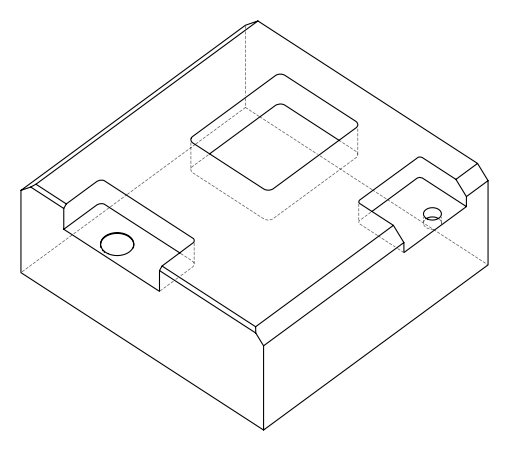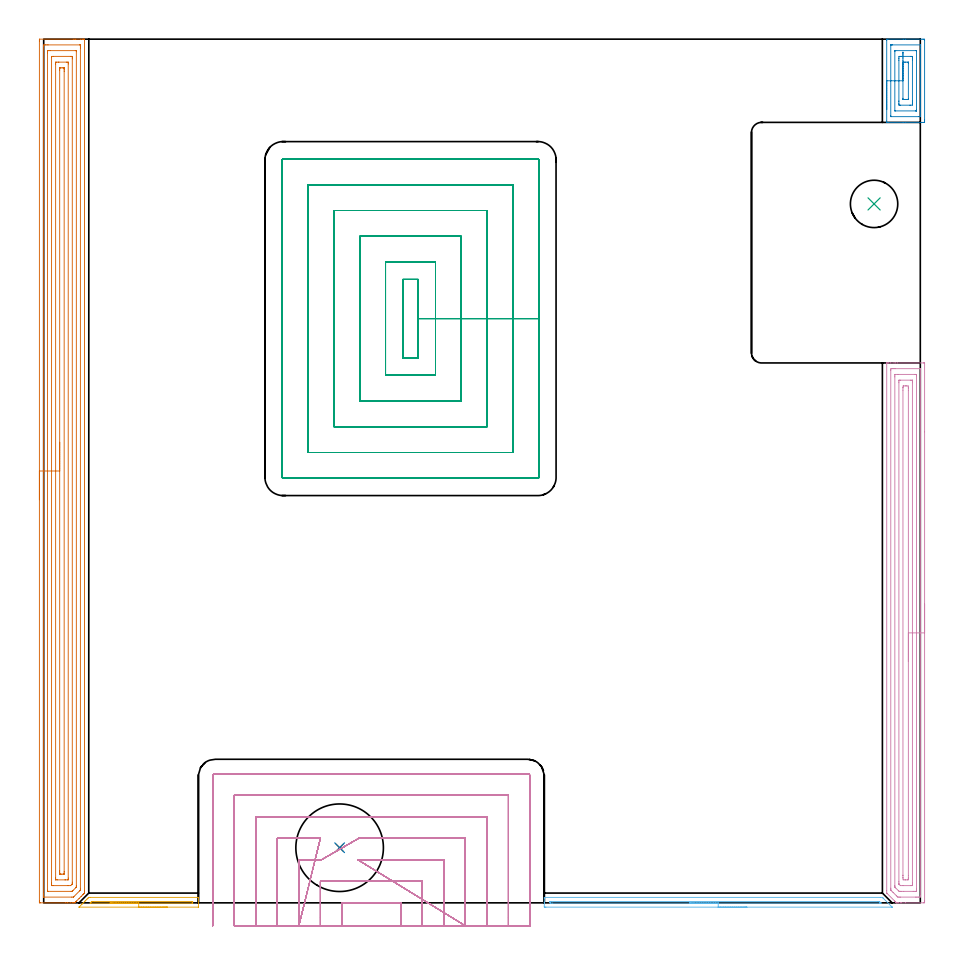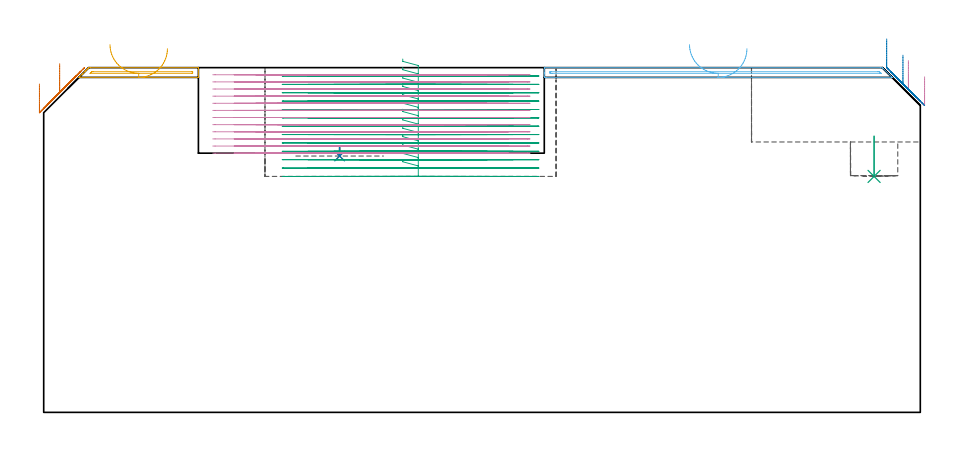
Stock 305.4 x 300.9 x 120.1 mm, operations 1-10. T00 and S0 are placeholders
(PLAN: 11 operations, 6 tool changes, 172.4 min)
(1 INDEXABLE_INSERT_DRILL_BLIND_HOLE_FROM_SOLID | STEP1POCKET | NXT0302_004 | 0.02 min | 6538 mm3)
(2 DRILL_TO_ENLARGE_BLIND_HOLE | STEP1POCKET | UGT0301_381 | 0.02 min | 15955 mm3)
(3 INDEXABLE_INSERT_DRILL_BLIND_HOLE_FROM_SOLID_1 | STEP1POCKET_1 | NXT0302_004 | 0.06 min | 8052 mm3)
(4 AREA_MILL | FG_CHAMFER_SURFACE | UGT0205_001 | 7.77 min | 16988 mm3)
(5 AREA_MILL_1 | FG_CHAMFER_SURFACE_1 | UGT0205_001 | 0.79 min | 266 mm3)
(6 AREA_MILL_2 | FG_CHAMFER_SURFACE_2 | UGT0205_001 | 2.06 min | 702 mm3)
(7 AREA_MILL_3 | FG_CHAMFER_SURFACE_3 | UGT0205_001 | 14.69 min | 37054 mm3)
(8 AREA_MILL_4 | FG_CHAMFER_SURFACE_4 | UGT0205_001 | 1.42 min | 3122 mm3)
(9 MILL_RECTANGULAR_POCKET | POCKET_RECTANGULAR_STRAIGHT | NXT0201_011 | Follow Part, ap 3, ae 75% | 37.52 min | 472612 mm3)
(10 MILL_SLOT | SLOT_PARTIAL_RECTANGULAR | NXT0201_013 | Follow Part, ap 2.5, ae 75% | 40.23 min | 157379 mm3)
(11 MILL_SLOT_1 | SLOT_PARTIAL_RECTANGULAR_1 | NXT0201_008 | Follow Part, ap 1.5, ae 75% | 67.81 min | 120742 mm3)
(TOOL NXT0302_004 | Index. Insert Drill 16.5mm [880-D1650L20-05] | D16.5 PA176 FL83 Z2)
(TOOL UGT0301_381 | Twist Drill Flat Bottom 30.5 mm | D30.5 PA180 FL175 Z2)
(TOOL UGT0205_001 | Chamfer Mill 20 x 3 x 45 deg. | D20 FL50 Z2)
(TOOL NXT0201_011 | ENDMILL 12mm [2P460-1200-NA 1630] | D12 FL38 Z6)
(TOOL NXT0201_013 | ENDMILL 10mm | D10 FL30 Z4)
(TOOL NXT0201_008 | ENDMILL 6mm [2P460-0600-NA 1630] | D6 FL26 Z6)
(OP 1 INDEXABLE_INSERT_DRILL_BLIND_HOLE_FROM_SOLID)
G17 G21 G94 G90
T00 M6
G54
G17 G0 G90 X103.1 Y19.2 S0 M3
G43 Z130.1 H1
G94 G81 G98 Z89.3 F250. R92.3
G80
M5
M2
(OP 2 DRILL_TO_ENLARGE_BLIND_HOLE)
G17 G21 G94 G90
T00 M6
G54
G17 G0 G90 X103.1 Y19.2 S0 M3
G43 Z130.1 H0
G94 G81 G98 Z89.3 F250. R92.3
G80
M5
M2
(OP 3 INDEXABLE_INSERT_DRILL_BLIND_HOLE_FROM_SOLID_1)
G17 G21 G94 G90
T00 M6
G54
G17 G0 G90 X289.3 Y243.5 S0 M3
G43 Z130.1 H1
G94 G81 G98 Z82.2 F250. R96.2
G80
M5
M2
(OP 4 AREA_MILL)
G17 G21 G94 G90
T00 M6
G54
G17 G0 G90 X306.9 Y104.05 S1061 M3
G43 Z130.1 H0
Z116.9
G94 G1 Y104.012 Z116.028 F250.
Y103.898 Z115.164
Y103.709 Z114.312
Y103.447 Z113.48
Y103.113 Z112.674
Y102.71 Z111.9
Y102.242 Z111.164
Y101.71 Z110.472
Y101.121 Z109.829
Y100.478 Z109.24
Y99.786 Z108.709
Y99.05 Z108.24
Y98.276 Z107.837
Y97.47 Z107.503
Y96.638 Z107.241
Y95.786 Z107.052
Y94.922 Z106.938
Y94.05 Z106.9
X306.899 Y0.627 Z106.901
X306.896 Y0.187 Z106.902
X306.892 Y0.01 Z106.906
X306.463 Y0. Z107.335
X300.3 Z113.495
X298.894 Z114.902
X298.539 Z115.256
X297.83 Z115.97
X297.531 Z116.269
X297.264 Z116.529
X297.132 Z116.657
X297.097 Y0.01 Z116.692
X297.057 Y0.038 Z116.733
X296.919 Y0.18 Z116.879
X296.778 Y0.32 Z117.017
X296.642 Y0.457 Z117.156
X296.472 Y0.627 Z117.326
X293.791 Y3.309 Z120.006
X293.706 Y3.398 Z120.092
X293.7 Y4.203 Z120.1
Y187.924
X293.698 Y188.097 Z120.092
X293.699 Y188.098
X294.05 Y188.1 Z119.749
X294.308 Z119.492
X295.017 Z118.777
X296.253 Z117.544
X296.778 Z117.016
X297.396 Z116.4
X306.463 Z107.335
X306.728 Y188.098 Z107.07
X306.892 Y188.09 Z106.906
X306.899 Y187.924 Z106.899
X306.9 Y164.117 Z106.9
Y94.05
X305.486 Z108.314
X305.485 Y2.514 Z108.315
X305.484 Y2.415 Z108.316
X305.479 Y2.027 Z108.321
X305.103 Y2.008 Z108.697
X304.702 Y2.003 Z109.098
X304.23 Y2. Z109.57
X303.822 Z109.978
X298.539 Y2.001 Z115.261
X298.065 Y2.003 Z115.735
X297.659 Y2.01 Z116.141
X297.532 Y2.03 Z116.268
X297.401 Y2.156 Z116.399
X297.136 Y2.415 Z116.664
X295.898 Y3.652 Z117.902
X295.351 Y4.203 Z118.449
X295.163 Y4.398 Z118.637
X295.121 Y4.456 Z118.679
X295.119 Y4.502 Z118.681
X295.117 Y4.601 Z118.683
X295.114 Y4.999 Z118.686
Y5.097
X295.115 Y185.586 Z118.685
X295.116 Y185.685 Z118.684
X295.121 Y186.073 Z118.679
X295.497 Y186.092 Z118.303
X295.898 Y186.097 Z117.902
X296.37 Y186.1 Z117.43
X296.778 Z117.022
X305.174 Z108.626
X305.393 Y186.099 Z108.407
X305.426 Y186.096 Z108.374
X305.461 Y186.09 Z108.339
X305.479 Y186.085 Z108.321
X305.48 Y186.058 Z108.32
X305.485 Y185.784 Z108.315
X305.486 Y94.05 Z108.314
X304.072 Z109.728
X304.071 Y4.844 Z109.729
X304.069 Y4.203 Z109.731
X304.067 Y4.077 Z109.733
X304.065 Y4.021 Z109.735
X304.014 Y4.008 Z109.786
X303.822 Y4.004 Z109.978
X303.141 Y4. Z110.659
X302.941 Z110.859
X299.62 Z114.18
X298.739 Z115.061
X298.539 Y4.003 Z115.261
X298.339 Y4.009 Z115.461
X297.986 Y4.025 Z115.814
X297.798 Y4.203 Z116.002
X296.778 Y5.222 Z117.022
X296.591 Y5.417 Z117.209
X296.547 Y5.464 Z117.253
X296.536 Y5.569 Z117.264
X296.532 Y5.738 Z117.268
X296.529 Y5.991 Z117.271
Y183.256
X296.531 Y183.897 Z117.269
X296.533 Y184.023 Z117.267
X296.535 Y184.079 Z117.265
X296.586 Y184.092 Z117.214
X296.778 Y184.096 Z117.022
X297.459 Y184.1 Z116.341
X297.659 Z116.141
X303.622 Z110.178
X303.822 Y184.096 Z109.978
X304.021 Y184.09 Z109.779
X304.065 Y184.085 Z109.735
X304.068 Y184.048 Z109.732
X304.07 Y183.981 Z109.73
X304.071 Y183.897 Z109.729
Y183.643
X304.072 Y94.05 Z109.728
X302.657 Z111.143
Y6.885
X302.655 Y6.282 Z111.145
X302.652 Y6.078 Z111.148
X302.65 Y6.014 Z111.15
X302.605 Y6.01 Z111.195
X302.497 Y6.005 Z111.303
X302.061 Y6. Z111.739
X299.42 Z114.38
X298.539 Y6.002 Z115.261
X298.528 Y6.003 Z115.272
X298.184 Y6.277 Z115.616
X298.126 Y6.332 Z115.674
X298.008 Y6.453 Z115.792
X297.949 Y6.517 Z115.851
X297.947 Y6.541 Z115.853
X297.945 Y6.595 Z115.855
X297.943 Y6.885 Z115.857
Y7.491
Y181.215
X297.945 Y181.818 Z115.855
X297.948 Y182.022 Z115.852
X297.95 Y182.086 Z115.85
X297.995 Y182.09 Z115.805
X298.103 Y182.094 Z115.697
X298.539 Y182.1 Z115.261
X302.061 Z111.739
X302.497 Y182.096 Z111.303
X302.604 Y182.093 Z111.196
X302.651 Y182.09 Z111.149
X302.652 Y182.053 Z111.148
X302.655 Y181.958 Z111.145
X302.657 Y181.504 Z111.143
Y181.215
Y94.05
X301.243 Z112.557
Y9.504
X301.239 Y8.673 Z112.561
X301.237 Y8.616 Z112.563
X301.18 Y8.01 Z112.62
X300.959 Y8.004 Z112.841
X300.3 Y8.001 Z113.5
X300.081 Z113.719
X299.42 Y8.01 Z114.38
X299.364 Y8.673 Z114.436
X299.36 Y8.733 Z114.44
X299.357 Y9.567 Z114.443
Y9.631
Y178.596
X299.361 Y179.427 Z114.439
X299.363 Y179.484 Z114.437
X299.42 Y180.09 Z114.38
X299.641 Y180.096 Z114.159
X300.3 Y180.099 Z113.5
X300.519 Y180.098 Z113.281
X301.18 Y180.09 Z112.62
X301.236 Y179.427 Z112.564
X301.24 Y179.367 Z112.56
X301.243 Y178.533 Z112.557
Y178.469
Y94.05
Y93.178 Z112.595
Y92.314 Z112.709
Y91.462 Z112.898
Y90.63 Z113.16
Y89.824 Z113.494
Y89.05 Z113.897
Y88.314 Z114.365
Y87.622 Z114.896
Y86.979 Z115.486
Y86.39 Z116.129
Y85.858 Z116.821
Y85.39 Z117.557
Y84.987 Z118.331
Y84.653 Z119.137
Y84.391 Z119.969
Y84.202 Z120.82
Y84.088 Z121.685
Y84.05 Z122.557
G0 Z130.1
M5
M2
(OP 5 AREA_MILL_1)
G17 G21 G94 G90
T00 M6
G54
G17 G0 G90 X43.1 Y-1.5 S1061 M3
G43 Z130.1 H0
Z126.7
G94 G1 X43.062 Z125.828 F250.
X42.948 Z124.963
X42.759 Z124.112
X42.497 Z123.28
X42.163 Z122.474
X41.76 Z121.7
X41.291 Z120.964
X40.76 Z120.272
X40.171 Z119.629
X39.528 Z119.04
X38.836 Z118.508
X38.1 Z118.04
X37.326 Z117.637
X36.52 Z117.303
X35.688 Z117.041
X34.836 Z116.852
X33.972 Z116.738
X33.1 Z116.7
X12.338 Y-1.499 Z116.699
X12.318 Y-1.493 Z116.704
X12.338 Y-1.463 Z116.735
X12.39 Y-1.409 Z116.789
X12.463 Y-1.336 Z116.862
X13.362 Y-0.438 Z117.762
X13.561 Y-0.238 Z117.96
X13.663 Y-0.135 Z118.061
X14.226 Y0.426 Z118.626
X14.437 Y0.638 Z118.836
X14.547 Y0.749 Z118.945
X14.883 Y1.083 Z119.283
X15.089 Y1.29 Z119.489
X15.314 Y1.515 Z119.713
X15.43 Y1.631 Z119.829
X15.544 Y1.743 Z119.941
X15.705 Y1.9 Z120.085
X16.314 Z120.1
X53.862
X53.89 Y1.895 Z120.093
X53.9 Y1.834 Z120.032
X53.899 Y-1.492 Z116.706
X53.862 Y-1.5 Z116.7
X33.1
Y-0.086 Z118.114
X16.314 Z118.115
X16.244 Y-0.084 Z118.116
X16.2 Y-0.082 Z118.118
X16.183 Y-0.08 Z118.12
X16.198 Y-0.059 Z118.141
X16.237 Y-0.014 Z118.186
X16.263 Y0.013 Z118.213
X16.314 Y0.064 Z118.264
X16.602 Y0.352 Z118.552
X16.665 Y0.412 Z118.612
X16.713 Y0.456 Z118.656
X16.742 Y0.479 Z118.679
X16.776 Y0.48 Z118.68
X17.084 Y0.485 Z118.685
X17.197 Y0.486 Z118.686
X51.499 Y0.485 Z118.685
X51.653 Y0.484 Z118.684
X51.814 Y0.479 Z118.679
X51.891 Y0.472 Z118.672
X51.894 Y0.452 Z118.652
X51.899 Y0.395 Z118.595
X51.897 Y0.078 Z118.278
X51.893 Y-0.045 Z118.155
X51.89 Y-0.075 Z118.126
X51.867 Y-0.079 Z118.121
X51.797 Y-0.083 Z118.117
X51.653 Y-0.085 Z118.115
X33.1 Y-0.086 Z118.114
X32.228 Z118.152
X31.363 Z118.266
X30.512 Z118.455
X29.68 Z118.717
X28.874 Z119.051
X28.1 Z119.454
X27.364 Z119.923
X26.672 Z120.454
X26.029 Z121.043
X25.44 Z121.686
X24.908 Z122.378
X24.44 Z123.114
X24.037 Z123.888
X23.703 Z124.694
X23.441 Z125.526
X23.252 Z126.378
X23.138 Z127.243
X23.1 Z128.114
G0 Z130.1
M5
M2
(OP 6 AREA_MILL_2)
G17 G21 G94 G90
T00 M6
G54
G17 G0 G90 X245. Y-1.5 S1061 M3
G43 Z130.1 H0
Z126.7
G94 G1 X244.962 Z125.828 F250.
X244.848 Z124.963
X244.659 Z124.112
X244.397 Z123.28
X244.063 Z122.474
X243.66 Z121.7
X243.192 Z120.964
X242.66 Z120.272
X242.071 Z119.629
X241.428 Z119.04
X240.736 Z118.508
X240. Z118.04
X239.226 Z117.637
X238.42 Z117.303
X237.588 Z117.041
X236.737 Z116.852
X235.872 Z116.738
X235. Z116.7
X174.963
X174.713 Y-1.498 Z116.702
X174.402 Y-1.491 Z116.705
X174.4 Y-1.348 Z116.849
Y-0.238 Z117.958
Y0.229 Z118.428
Y1.695 Z119.893
X174.402 Y1.799 Z119.991
X174.41 Y1.897 Z120.089
X174.519 Y1.9 Z120.1
X291.479
X292.206 Y1.896 Z120.089
X292.369 Y1.732 Z119.931
X292.426 Y1.674 Z119.874
X295.333 Y-1.232 Z116.965
X295.579 Y-1.479 Z116.72
X295.594 Y-1.498 Z116.701
X295.593 Y-1.499 Z116.7
X295.511 Y-1.5
X235.
Y-0.086 Z118.114
X177.322
X176.742 Y-0.084 Z118.116
X176.584 Y-0.083 Z118.117
X176.428 Y-0.079 Z118.121
X176.41 Y-0.028 Z118.172
X176.403 Y0.095 Z118.295
X176.406 Y0.308 Z118.508
X176.41 Y0.427 Z118.627
X176.417 Y0.48 Z118.68
X176.431 Y0.481 Z118.681
X176.514 Y0.484 Z118.684
X176.682 Y0.485 Z118.685
X176.742 Y0.486 Z118.686
X290.59 Y0.485 Z118.685
X290.746 Y0.484 Z118.684
X291.034 Y0.479 Z118.679
X291.169 Y0.469 Z118.669
X291.238 Y0.403 Z118.603
X291.479 Y0.169 Z118.369
X291.664 Y-0.018 Z118.182
X291.695 Y-0.053 Z118.147
X291.715 Y-0.079 Z118.121
X291.682 Y-0.08 Z118.12
X291.479 Y-0.084 Z118.116
X291.324 Y-0.086 Z118.114
X291.17
X235.
X234.128 Z118.152
X233.264 Z118.266
X232.412 Z118.455
X231.58 Z118.717
X230.774 Z119.051
X230. Z119.454
X229.264 Z119.923
X228.572 Z120.454
X227.929 Z121.043
X227.34 Z121.686
X226.809 Z122.378
X226.34 Z123.114
X225.937 Z123.888
X225.603 Z124.694
X225.341 Z125.526
X225.152 Z126.378
X225.038 Z127.243
X225. Z128.114
G0 Z130.1
M5
M2
(OP 7 AREA_MILL_3)
G17 G21 G94 G90
T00 M6
G54
G17 G0 G90 X-1.5 Y140.45 S1061 M3
G43 Z130.1 H0
Z114.4
G94 G1 Y140.488 Z113.528 F250.
Y140.602 Z112.663
Y140.791 Z111.812
Y141.053 Z110.98
Y141.387 Z110.174
Y141.79 Z109.4
Y142.258 Z108.664
Y142.79 Z107.972
Y143.379 Z107.329
Y144.022 Z106.74
Y144.714 Z106.208
Y145.45 Z105.74
Y146.224 Z105.337
Y147.03 Z105.003
Y147.862 Z104.741
Y148.714 Z104.552
Y149.578 Z104.438
Y150.45 Z104.4
Y300.301
X-1.494 Y300.799 Z104.403
X-1.492 Y300.89 Z104.406
X-1.395 Y300.9 Z104.502
X10.298 Z116.192
X10.875 Z116.772
X11.175 Z117.072
X12.93 Z118.824
X13.531 Z119.43
X13.807 Z119.706
X13.931 Z119.83
X14.068 Y300.897 Z119.96
X14.198 Y300.89 Z120.088
X14.2 Y300.747 Z120.1
Y4.167
X14.199 Y3.406 Z120.094
X14.197 Y3.398 Z120.092
X14.076 Y3.275 Z119.973
X13.91 Y3.109 Z119.809
X13.807 Y3.006 Z119.705
X13.63 Y2.829 Z119.527
X13.057 Y2.257 Z118.956
X12.345 Y1.544 Z118.244
X11.399 Y0.599 Z117.298
X11.178 Y0.378 Z117.078
X11.13 Y0.329 Z117.03
X10.949 Y0.153 Z116.849
X10.797 Y0.009 Z116.696
X10.736 Y0.007 Z116.635
X10.436 Y0. Z116.335
X10.021 Z115.921
X9.42 Z115.315
X8.243 Z114.14
X7.666 Z113.56
X-1.107 Z104.79
X-1.399 Y0.004 Z104.498
X-1.492 Y0.01 Z104.405
X-1.499 Y0.105 Z104.399
X-1.5 Y0.599 Z104.4
Y150.45
X-0.086 Z105.814
X-0.085 Y298.37 Z105.815
X-0.084 Y298.517 Z105.816
X-0.079 Y298.88 Z105.821
X0.277 Y298.894 Z106.177
X0.648 Y298.898 Z106.548
X1.149 Y298.9 Z107.049
X1.525 Z107.425
X12.554 Z118.454
X12.718 Y298.897 Z118.618
X12.745 Y298.895 Z118.645
X12.769 Y298.891 Z118.669
X12.779 Y298.861 Z118.679
X12.783 Y298.666 Z118.683
X12.785 Y298.517 Z118.685
X12.786 Y297.772 Z118.686
X12.785 Y5.059 Z118.685
X12.784 Y4.686 Z118.684
X12.781 Y4.5 Z118.681
X12.779 Y4.456 Z118.679
X12.765 Y4.427 Z118.665
X12.721 Y4.379 Z118.621
X12.516 Y4.167 Z118.416
X10.513 Y2.164 Z116.413
X10.44 Y2.094 Z116.34
X10.38 Y2.041 Z116.28
X10.343 Y2.01 Z116.243
X10.298 Y2.008 Z116.198
X9.796 Y2.001 Z115.696
X0.146 Y2. Z106.046
X-0.019 Y2.003 Z105.881
X-0.045 Y2.005 Z105.855
X-0.07 Y2.009 Z105.83
X-0.079 Y2.039 Z105.821
X-0.083 Y2.234 Z105.817
X-0.085 Y2.383 Z105.815
X-0.086 Y3.128 Z105.814
Y150.45
X1.328 Z107.228
Y296.041
X1.33 Y296.733 Z107.23
X1.333 Y296.833 Z107.233
X1.335 Y296.879 Z107.235
X1.341 Y296.891 Z107.241
X1.365 Y296.896 Z107.265
X1.525 Y296.898 Z107.425
X2.238 Y296.9 Z108.138
X11.012 Y296.899 Z116.912
X11.175 Y296.895 Z117.075
X11.338 Y296.89 Z117.238
X11.365 Y296.881 Z117.265
X11.367 Y296.852 Z117.267
X11.37 Y296.8 Z117.27
X11.371 Y296.733 Z117.271
Y296.534
Y5.951
X11.37 Y5.752 Z117.27
X11.367 Y5.551 Z117.267
X11.365 Y5.497 Z117.265
X11.352 Y5.463 Z117.252
X11.306 Y5.413 Z117.206
X11.175 Y5.276 Z117.075
X10.184 Y4.283 Z116.084
X10.066 Y4.167 Z115.966
X9.934 Y4.042 Z115.834
X9.909 Y4.02 Z115.809
X9.857 Y4.01 Z115.757
X9.748 Y4.005 Z115.648
X9.584 Y4.001 Z115.484
X1.688 Z107.588
X1.525 Y4.005 Z107.425
X1.362 Y4.01 Z107.262
X1.335 Y4.019 Z107.235
X1.332 Y4.047 Z107.232
X1.33 Y4.1 Z107.23
X1.329 Y4.167 Z107.229
X1.328 Y4.366 Z107.228
Y150.45
X2.743 Z108.643
Y294.603
X2.745 Y294.785 Z108.645
X2.747 Y294.851 Z108.647
X2.749 Y294.882 Z108.649
X2.763 Y294.89 Z108.663
X3.328 Y294.9 Z109.228
X9.469 Z115.369
X9.835 Y294.893 Z115.735
X9.925 Y294.89 Z115.825
X9.951 Y294.878 Z115.851
X9.953 Y294.85 Z115.853
X9.955 Y294.776 Z115.855
X9.957 Y294.404 Z115.857
Y294.057
Y7.189
X9.954 Y6.842 Z115.854
X9.95 Y6.57 Z115.85
X9.948 Y6.508 Z115.848
X9.913 Y6.47 Z115.813
X9.849 Y6.407 Z115.749
X9.42 Y6.01 Z115.32
X9.367 Y6.005 Z115.267
X8.543 Y6. Z114.443
X8.494 Z114.394
X3.231 Z109.131
X2.865 Y6.007 Z108.765
X2.775 Y6.01 Z108.675
X2.749 Y6.022 Z108.649
X2.747 Y6.05 Z108.647
X2.745 Y6.124 Z108.645
X2.743 Y6.496 Z108.643
Y6.842
Y150.45
X4.157 Z110.057
Y292.273
X4.159 Y292.719 Z110.059
X4.161 Y292.83 Z110.061
X4.163 Y292.878 Z110.063
X4.213 Y292.89 Z110.113
X4.421 Y292.896 Z110.321
X5.034 Y292.899 Z110.934
X5.295 Y292.9 Z111.195
X7.928 Y292.899 Z113.828
X8.402 Y292.893 Z114.302
X8.505 Y292.89 Z114.405
X8.536 Y292.879 Z114.436
X8.538 Y292.83 Z114.438
X8.54 Y292.719 Z114.44
X8.543 Y292.274 Z114.443
Y8.627
X8.54 Y8.181 Z114.44
X8.538 Y8.07 Z114.438
X8.536 Y8.022 Z114.436
X8.487 Y8.01 Z114.387
X8.278 Y8.004 Z114.178
X7.666 Y8.001 Z113.566
X7.405 Y8. Z113.305
X4.772 Y8.001 Z110.672
X4.298 Y8.007 Z110.198
X4.195 Y8.01 Z110.095
X4.163 Y8.021 Z110.063
X4.162 Y8.07 Z110.062
X4.159 Y8.181 Z110.059
X4.157 Y8.626 Z110.057
Y150.45
X5.571 Z111.471
Y289.943
X5.573 Y290.49 Z111.473
X5.576 Y290.831 Z111.476
X5.578 Y290.877 Z111.478
X5.61 Y290.89 Z111.51
X5.71 Y290.894 Z111.61
X5.911 Y290.897 Z111.811
X6.385 Y290.9 Z112.285
X6.789 Z112.689
X6.923 Y290.899 Z112.823
X7.031 Y290.897 Z112.931
X7.102 Y290.893 Z113.002
X7.118 Y290.89 Z113.018
X7.122 Y290.879 Z113.022
X7.124 Y290.835 Z113.024
X7.128 Y290.49 Z113.028
X7.129 Y290.144 Z113.029
Y289.598
Y10.957
X7.127 Y10.41 Z113.027
X7.124 Y10.069 Z113.024
X7.122 Y10.023 Z113.022
X7.09 Y10.01 Z112.99
X6.99 Y10.006 Z112.89
X6.789 Y10.003 Z112.689
X6.315 Y10. Z112.215
X5.911 Z111.811
X5.777 Y10.001 Z111.677
X5.669 Y10.003 Z111.569
X5.598 Y10.007 Z111.498
X5.582 Y10.01 Z111.482
X5.578 Y10.021 Z111.478
X5.576 Y10.065 Z111.476
X5.572 Y10.41 Z111.472
X5.571 Y10.756 Z111.471
Y11.302
Y150.45
Y151.322 Z111.509
Y152.186 Z111.623
Y153.038 Z111.812
Y153.87 Z112.074
Y154.676 Z112.408
Y155.45 Z112.811
Y156.186 Z113.28
Y156.878 Z113.811
Y157.521 Z114.4
Y158.11 Z115.043
Y158.642 Z115.735
Y159.11 Z116.471
Y159.513 Z117.245
Y159.847 Z118.051
Y160.109 Z118.883
Y160.298 Z119.735
Y160.412 Z120.599
Y160.45 Z121.471
G0 Z130.1
M5
M2
(OP 8 AREA_MILL_4)
G17 G21 G94 G90
T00 M6
G54
G17 G0 G90 X293.7 Y276.4 S1061 M3
G43 Z130.1 H0
G94 G1 Y276.438 Z129.228 F250.
Y276.552 Z128.363
Y276.741 Z127.512
Y277.003 Z126.68
Y277.337 Z125.874
Y277.74 Z125.1
Y278.208 Z124.364
Y278.74 Z123.672
Y279.329 Z123.029
Y279.972 Z122.439
Y280.664 Z121.908
Y281.4 Z121.44
Y282.174 Z121.037
Y282.98 Z120.703
Y283.812 Z120.441
Y284.663 Z120.252
Y285.528 Z120.138
Y286.4 Z120.1
Y300.474
X293.707 Y300.89 Z120.093
X294.123 Y300.9 Z119.677
X299.447 Z114.353
X300.3 Z113.494
X306.009 Z107.786
X306.463 Y300.897 Z107.332
X306.89 Y300.893 Z106.905
X306.9 Y300.474 Z106.9
Y272.769
X306.897 Y272.326 Z106.903
X306.89 Y271.907 Z106.905
X306.885 Y271.904 Z106.91
X306.463 Y271.901 Z107.332
X306.037 Y271.9 Z107.758
X300.3 Z113.494
X299.447 Z114.353
X294.123 Z119.677
X293.707 Y271.91 Z120.093
X293.7 Y272.326 Z120.1
Y286.4
X295.114 Z118.686
X295.115 Y298.813 Z118.685
X295.116 Y298.861 Z118.684
X295.118 Y298.884 Z118.682
X295.119 Y298.889 Z118.681
X295.157 Y298.891 Z118.643
X295.527 Y298.898 Z118.273
X295.713 Y298.9 Z118.087
X305.398 Y298.899 Z108.402
X305.449 Y298.894 Z108.351
X305.46 Y298.891 Z108.34
X305.479 Y298.875 Z108.321
X305.482 Y298.815 Z108.318
X305.484 Y298.715 Z108.316
X305.486 Y297.932 Z108.314
X305.485 Y273.987 Z108.315
X305.484 Y273.938 Z108.316
X305.482 Y273.916 Z108.318
X305.481 Y273.911 Z108.319
X305.443 Y273.909 Z108.357
X305.073 Y273.902 Z108.727
X304.887 Y273.9 Z108.913
X295.202 Y273.901 Z118.598
X295.151 Y273.906 Z118.649
X295.14 Y273.909 Z118.66
X295.121 Y273.925 Z118.679
X295.118 Y273.985 Z118.682
X295.115 Y274.085 Z118.685
Y274.182
X295.114 Y286.4 Z118.686
X296.528 Z117.272
X296.529 Y296.575 Z117.271
X296.531 Y296.742 Z117.269
X296.535 Y296.873 Z117.265
X296.539 Y296.891 Z117.261
X296.547 Y296.895 Z117.253
X296.572 Y296.898 Z117.228
X296.778 Y296.9 Z117.022
X296.834 Z116.966
X303.878 Y296.899 Z109.922
X304.016 Y296.89 Z109.784
X304.065 Y296.878 Z109.735
X304.068 Y296.854 Z109.732
X304.07 Y296.823 Z109.73
X304.071 Y296.706 Z109.729
Y276.225
X304.069 Y276.058 Z109.731
X304.065 Y275.927 Z109.735
X304.061 Y275.909 Z109.739
X304.053 Y275.905 Z109.747
X304.028 Y275.902 Z109.772
X303.822 Y275.9 Z109.978
X303.766 Z110.034
X296.722 Y275.901 Z117.078
X296.584 Y275.91 Z117.216
X296.534 Y275.922 Z117.266
X296.532 Y275.946 Z117.268
X296.53 Y275.977 Z117.27
X296.529 Y276.094 Z117.271
X296.528 Y286.4 Z117.272
X297.943 Z115.857
Y293.437
X297.945 Y294.03 Z115.855
X297.95 Y294.317 Z115.85
X297.962 Y294.893 Z115.838
X298.539 Y294.898 Z115.261
X298.836 Y294.9 Z114.964
X302.061 Y294.899 Z111.739
X302.36 Y294.897 Z111.44
X302.646 Y294.89 Z111.154
X302.652 Y294.605 Z111.148
X302.655 Y294.317 Z111.145
X302.657 Y293.721 Z111.143
Y293.437
Y279.363
X302.655 Y278.77 Z111.145
X302.65 Y278.483 Z111.15
X302.638 Y277.907 Z111.162
X302.061 Y277.902 Z111.739
X301.764 Y277.901 Z112.036
X298.539 Z115.261
X298.24 Y277.903 Z115.56
X297.954 Y277.91 Z115.846
X297.948 Y278.195 Z115.852
X297.945 Y278.483 Z115.855
X297.943 Y279.079 Z115.857
Y279.363
Y286.4
X299.357 Z114.443
Y292.62
X299.364 Y292.884 Z114.436
X299.378 Y292.89 Z114.422
X299.42 Y292.893 Z114.38
X299.958 Y292.899 Z113.842
X300.3 Y292.9 Z113.5
X300.838 Y292.899 Z112.962
X301.18 Y292.894 Z112.62
X301.228 Y292.89 Z112.572
X301.236 Y292.888 Z112.564
X301.239 Y292.828 Z112.561
X301.242 Y292.745 Z112.558
X301.243 Y292.62 Z112.557
Y292.557
Y280.18
X301.236 Y279.916 Z112.564
X301.222 Y279.91 Z112.578
X301.18 Y279.907 Z112.62
X300.642 Y279.901 Z113.158
X300.3 Y279.9 Z113.5
X299.762 Y279.901 Z114.038
X299.42 Y279.906 Z114.38
X299.372 Y279.909 Z114.428
X299.364 Y279.912 Z114.436
X299.361 Y279.972 Z114.439
X299.358 Y280.055 Z114.442
X299.357 Y280.305 Z114.443
Y286.4
Y287.272 Z114.481
Y288.136 Z114.595
Y288.988 Z114.784
Y289.82 Z115.046
Y290.626 Z115.38
Y291.4 Z115.783
Y292.136 Z116.252
Y292.828 Z116.783
Y293.471 Z117.372
Y294.06 Z118.015
Y294.592 Z118.707
Y295.06 Z119.443
Y295.463 Z120.217
Y295.797 Z121.023
Y296.059 Z121.855
Y296.248 Z122.707
Y296.362 Z123.572
Y296.4 Z124.443
G0 Z130.1
M5
M2
(OP 9 MILL_RECTANGULAR_POCKET)
G17 G21 G94 G90
T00 M6
G54
G17 G0 G90 X125.1 Y192.926 S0 M3
G43 Z130.1 H1
Z123.1
G94 G1 Y189.9 Z122.289 F250.
X130.5 Z120.842
Y203.55 Z117.185
Y217.2 F500.
X125.1
Y189.9
X130.5
Y203.55
X136.5
Y223.2
X119.1
Y183.9
X136.5
Y203.55
X145.5
Y232.2
X110.1
Y174.9
X145.5
Y203.55
X154.5
Y241.2
X101.1
Y165.9
X154.5
Y203.55
X163.5
Y250.2
X92.1
Y156.9
X163.5
Y203.55
X172.5
Y258.9
G3 X172.2 Y259.2 R0.3
G1 X83.4
G3 X83.1 Y258.9 R0.3
G1 Y148.2
G3 X83.4 Y147.9 R0.3
G1 X172.2
G3 X172.5 Y148.2 R0.3
G1 Y203.55
Y204.55
G0 X125.1 Y192.926 Z120.185
G1 Y189.9 Z119.374 F250.
X130.5 Z117.927
Y203.55 Z114.269
Y217.2 F500.
X125.1
Y189.9
X130.5
Y203.55
X136.5
Y223.2
X119.1
Y183.9
X136.5
Y203.55
X145.5
Y232.2
X110.1
Y174.9
X145.5
Y203.55
X154.5
Y241.2
X101.1
Y165.9
X154.5
Y203.55
X163.5
Y250.2
X92.1
Y156.9
X163.5
Y203.55
X172.5
Y258.9
G3 X172.2 Y259.2 R0.3
G1 X83.4
G3 X83.1 Y258.9 R0.3
G1 Y148.2
G3 X83.4 Y147.9 R0.3
G1 X172.2
G3 X172.5 Y148.2 R0.3
G1 Y203.55
Y204.55
G0 X125.1 Y192.926 Z117.269
G1 Y189.9 Z116.458 F250.
X130.5 Z115.011
Y203.55 Z111.354
Y217.2 F500.
X125.1
Y189.9
X130.5
Y203.55
X136.5
Y223.2
X119.1
Y183.9
X136.5
Y203.55
X145.5
Y232.2
X110.1
Y174.9
X145.5
Y203.55
X154.5
Y241.2
X101.1
Y165.9
X154.5
Y203.55
X163.5
Y250.2
X92.1
Y156.9
X163.5
Y203.55
X172.5
Y258.9
G3 X172.2 Y259.2 R0.3
G1 X83.4
G3 X83.1 Y258.9 R0.3
G1 Y148.2
G3 X83.4 Y147.9 R0.3
G1 X172.2
G3 X172.5 Y148.2 R0.3
G1 Y203.55
Y204.55
G0 X125.1 Y192.926 Z114.354
G1 Y189.9 Z113.543 F250.
X130.5 Z112.096
Y203.55 Z108.438
Y217.2 F500.
X125.1
Y189.9
X130.5
Y203.55
X136.5
Y223.2
X119.1
Y183.9
X136.5
Y203.55
X145.5
Y232.2
X110.1
Y174.9
X145.5
Y203.55
X154.5
Y241.2
X101.1
Y165.9
X154.5
Y203.55
X163.5
Y250.2
X92.1
Y156.9
X163.5
Y203.55
X172.5
Y258.9
G3 X172.2 Y259.2 R0.3
G1 X83.4
G3 X83.1 Y258.9 R0.3
G1 Y148.2
G3 X83.4 Y147.9 R0.3
G1 X172.2
G3 X172.5 Y148.2 R0.3
G1 Y203.55
Y204.55
G0 X125.1 Y192.926 Z111.438
G1 Y189.9 Z110.627 F250.
X130.5 Z109.181
Y203.55 Z105.523
Y217.2 F500.
X125.1
Y189.9
X130.5
Y203.55
X136.5
Y223.2
X119.1
Y183.9
X136.5
Y203.55
X145.5
Y232.2
X110.1
Y174.9
X145.5
Y203.55
X154.5
Y241.2
X101.1
Y165.9
X154.5
Y203.55
X163.5
Y250.2
X92.1
Y156.9
X163.5
Y203.55
X172.5
Y258.9
G3 X172.2 Y259.2 R0.3
G1 X83.4
G3 X83.1 Y258.9 R0.3
G1 Y148.2
G3 X83.4 Y147.9 R0.3
G1 X172.2
G3 X172.5 Y148.2 R0.3
G1 Y203.55
Y204.55
G0 X125.1 Y192.926 Z108.523
G1 Y189.9 Z107.712 F250.
X130.5 Z106.265
Y203.55 Z102.608
Y217.2 F500.
X125.1
Y189.9
X130.5
Y203.55
X136.5
Y223.2
X119.1
Y183.9
X136.5
Y203.55
X145.5
Y232.2
X110.1
Y174.9
X145.5
Y203.55
X154.5
Y241.2
X101.1
Y165.9
X154.5
Y203.55
X163.5
Y250.2
X92.1
Y156.9
X163.5
Y203.55
X172.5
Y258.9
G3 X172.2 Y259.2 R0.3
G1 X83.4
G3 X83.1 Y258.9 R0.3
G1 Y148.2
G3 X83.4 Y147.9 R0.3
G1 X172.2
G3 X172.5 Y148.2 R0.3
G1 Y203.55
Y204.55
G0 X125.1 Y192.926 Z105.608
G1 Y189.9 Z104.797 F250.
X130.5 Z103.35
Y203.55 Z99.692
Y217.2 F500.
X125.1
Y189.9
X130.5
Y203.55
X136.5
Y223.2
X119.1
Y183.9
X136.5
Y203.55
X145.5
Y232.2
X110.1
Y174.9
X145.5
Y203.55
X154.5
Y241.2
X101.1
Y165.9
X154.5
Y203.55
X163.5
Y250.2
X92.1
Y156.9
X163.5
Y203.55
X172.5
Y258.9
G3 X172.2 Y259.2 R0.3
G1 X83.4
G3 X83.1 Y258.9 R0.3
G1 Y148.2
G3 X83.4 Y147.9 R0.3
G1 X172.2
G3 X172.5 Y148.2 R0.3
G1 Y203.55
Y204.55
G0 X125.1 Y192.926 Z102.692
G1 Y189.9 Z101.881 F250.
X130.5 Z100.434
Y203.55 Z96.777
Y217.2 F500.
X125.1
Y189.9
X130.5
Y203.55
X136.5
Y223.2
X119.1
Y183.9
X136.5
Y203.55
X145.5
Y232.2
X110.1
Y174.9
X145.5
Y203.55
X154.5
Y241.2
X101.1
Y165.9
X154.5
Y203.55
X163.5
Y250.2
X92.1
Y156.9
X163.5
Y203.55
X172.5
Y258.9
G3 X172.2 Y259.2 R0.3
G1 X83.4
G3 X83.1 Y258.9 R0.3
G1 Y148.2
G3 X83.4 Y147.9 R0.3
G1 X172.2
G3 X172.5 Y148.2 R0.3
G1 Y203.55
Y204.55
G0 X125.1 Y192.926 Z99.777
G1 Y189.9 Z98.966 F250.
X130.5 Z97.519
Y203.55 Z93.862
Y217.2 F500.
X125.1
Y189.9
X130.5
Y203.55
X136.5
Y223.2
X119.1
Y183.9
X136.5
Y203.55
X145.5
Y232.2
X110.1
Y174.9
X145.5
Y203.55
X154.5
Y241.2
X101.1
Y165.9
X154.5
Y203.55
X163.5
Y250.2
X92.1
Y156.9
X163.5
Y203.55
X172.5
Y258.9
G3 X172.2 Y259.2 R0.3
G1 X83.4
G3 X83.1 Y258.9 R0.3
G1 Y148.2
G3 X83.4 Y147.9 R0.3
G1 X172.2
G3 X172.5 Y148.2 R0.3
G1 Y203.55
Y204.55
G0 X125.1 Y192.926 Z96.862
G1 Y189.9 Z96.051 F250.
X130.5 Z94.604
Y203.55 Z90.946
Y217.2 F500.
X125.1
Y189.9
X130.5
Y203.55
X136.5
Y223.2
X119.1
Y183.9
X136.5
Y203.55
X145.5
Y232.2
X110.1
Y174.9
X145.5
Y203.55
X154.5
Y241.2
X101.1
Y165.9
X154.5
Y203.55
X163.5
Y250.2
X92.1
Y156.9
X163.5
Y203.55
X172.5
Y258.9
G3 X172.2 Y259.2 R0.3
G1 X83.4
G3 X83.1 Y258.9 R0.3
G1 Y148.2
G3 X83.4 Y147.9 R0.3
G1 X172.2
G3 X172.5 Y148.2 R0.3
G1 Y203.55
Y204.55
G0 X125.1 Y192.926 Z93.946
G1 Y189.9 Z93.135 F250.
X130.5 Z91.688
Y203.55 Z88.031
Y217.2 F500.
X125.1
Y189.9
X130.5
Y203.55
X136.5
Y223.2
X119.1
Y183.9
X136.5
Y203.55
X145.5
Y232.2
X110.1
Y174.9
X145.5
Y203.55
X154.5
Y241.2
X101.1
Y165.9
X154.5
Y203.55
X163.5
Y250.2
X92.1
Y156.9
X163.5
Y203.55
X172.5
Y258.9
G3 X172.2 Y259.2 R0.3
G1 X83.4
G3 X83.1 Y258.9 R0.3
G1 Y148.2
G3 X83.4 Y147.9 R0.3
G1 X172.2
G3 X172.5 Y148.2 R0.3
G1 Y203.55
Y204.55
G0 X125.1 Y192.926 Z91.031
G1 Y189.9 Z90.22 F250.
X130.5 Z88.773
Y203.55 Z85.115
Y217.2 F500.
X125.1
Y189.9
X130.5
Y203.55
X136.5
Y223.2
X119.1
Y183.9
X136.5
Y203.55
X145.5
Y232.2
X110.1
Y174.9
X145.5
Y203.55
X154.5
Y241.2
X101.1
Y165.9
X154.5
Y203.55
X163.5
Y250.2
X92.1
Y156.9
X163.5
Y203.55
X172.5
Y258.9
G3 X172.2 Y259.2 R0.3
G1 X83.4
G3 X83.1 Y258.9 R0.3
G1 Y148.2
G3 X83.4 Y147.9 R0.3
G1 X172.2
G3 X172.5 Y148.2 R0.3
G1 Y203.55
Y204.55
G0 X125.1 Y192.926 Z88.115
G1 Y189.9 Z87.304 F250.
X130.5 Z85.858
Y203.55 Z82.2
Y217.2 F500.
X125.1
Y189.9
X130.5
Y203.55
X136.5
Y223.2
X119.1
Y183.9
X136.5
Y203.55
X145.5
Y232.2
X110.1
Y174.9
X145.5
Y203.55
X154.5
Y241.2
X101.1
Y165.9
X154.5
Y203.55
X163.5
Y250.2
X92.1
Y156.9
X163.5
Y203.55
X172.5
Y258.9
G3 X172.2 Y259.2 R0.3
G1 X83.4
G3 X83.1 Y258.9 R0.3
G1 Y148.2
G3 X83.4 Y147.9 R0.3
G1 X172.2
G3 X172.5 Y148.2 R0.3
G1 Y203.55
Y204.55
G0 Z130.1
M5
M2
(OP 10 MILL_SLOT)
G17 G21 G94 G90
T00 M6
G54
G17 G0 G90 X124.4 Y-8. S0 M3
G43 Z130.1 H0
Z117.617
G94 G1 Y-5. F250.
Y0. F500.
X103.9
Y-5.
Y-8. F250.
X131.9
Y-5.
Y7.5 F500.
X96.4
Y-5.
Y-8. F250.
X139.4
Y-5.
Y15. F500.
X112.446
X109.446 F250.
X146.9 Y-8. F500.
Y-5. F250.
Y22.5 F500.
X112.799
X109.799 F250.
X96.751 Y15. F500.
X93.751 F250.
X88.9 F500.
Y-5.
Y-8. F250.
X96.397 Y22.5 F500.
X93.397 F250.
X81.4 F500.
Y-5.
Y-8. F250.
X154.4
Y-5.
Y30. F500.
X73.9
Y-5.
Y-8. F250.
X161.9
Y-5.
Y37.5 F500.
X66.4
Y-5.
Y-8. F250.
X169.4
Y-5.
Y44.2 F500.
G3 X168.6 Y45. R0.8
G1 X59.7
G3 X58.9 Y44.2 R0.8
G1 Y-5.
Y-8. F250.
G0 X124.4 Z115.133
G1 Y-5.
Y0. F500.
X103.9
Y-5.
Y-8. F250.
X131.9
Y-5.
Y7.5 F500.
X96.4
Y-5.
Y-8. F250.
X139.4
Y-5.
Y15. F500.
X112.44
X109.44 F250.
X146.9 Y-8. F500.
Y-5. F250.
Y22.5 F500.
X112.795
X109.795 F250.
X96.754 Y15. F500.
X93.754 F250.
X88.9 F500.
Y-5.
Y-8. F250.
X96.397 Y22.5 F500.
X93.397 F250.
X81.4 F500.
Y-5.
Y-8. F250.
X154.4
Y-5.
Y30. F500.
X73.9
Y-5.
Y-8. F250.
X161.9
Y-5.
Y37.5 F500.
X66.4
Y-5.
Y-8. F250.
X169.4
Y-5.
Y44.2 F500.
G3 X168.6 Y45. R0.8
G1 X59.7
G3 X58.9 Y44.2 R0.8
G1 Y-5.
Y-8. F250.
G0 X124.4 Z112.65
G1 Y-5.
Y0. F500.
X103.9
Y-5.
Y-8. F250.
X131.9
Y-5.
Y7.5 F500.
X96.4
Y-5.
Y-8. F250.
X139.4
Y-5.
Y15. F500.
X112.44
X109.44 F250.
X146.9 Y-8. F500.
Y-5. F250.
Y22.5 F500.
X112.795
X109.795 F250.
X96.754 Y15. F500.
X93.754 F250.
X88.9 F500.
Y-5.
Y-8. F250.
X96.397 Y22.5 F500.
X93.397 F250.
X81.4 F500.
Y-5.
Y-8. F250.
X154.4
Y-5.
Y30. F500.
X73.9
Y-5.
Y-8. F250.
X161.9
Y-5.
Y37.5 F500.
X66.4
Y-5.
Y-8. F250.
X169.4
Y-5.
Y44.2 F500.
G3 X168.6 Y45. R0.8
G1 X59.7
G3 X58.9 Y44.2 R0.8
G1 Y-5.
Y-8. F250.
G0 X124.4 Z110.167
G1 Y-5.
Y0. F500.
X103.9
Y-5.
Y-8. F250.
X131.9
Y-5.
Y7.5 F500.
X96.4
Y-5.
Y-8. F250.
X139.4
Y-5.
Y15. F500.
X112.447
X109.447 F250.
X146.9 Y-8. F500.
Y-5. F250.
Y22.5 F500.
X112.799
X109.799 F250.
X96.755 Y15. F500.
X93.755 F250.
X88.9 F500.
Y-5.
Y-8. F250.
X96.397 Y22.5 F500.
X93.397 F250.
X81.4 F500.
Y-5.
Y-8. F250.
X154.4
Y-5.
Y30. F500.
X73.9
Y-5.
Y-8. F250.
X161.9
Y-5.
Y37.5 F500.
X66.4
Y-5.
Y-8. F250.
X169.4
Y-5.
Y44.2 F500.
G3 X168.6 Y45. R0.8
G1 X59.7
G3 X58.9 Y44.2 R0.8
G1 Y-5.
Y-8. F250.
G0 X124.4 Z107.683
G1 Y-5.
Y0. F500.
X103.9
Y-5.
Y-8. F250.
X131.9
Y-5.
Y7.5 F500.
X96.4
Y-5.
Y-8. F250.
X139.4
Y-5.
Y15. F500.
X112.445
X109.445 F250.
X146.9 Y-8. F500.
Y-5. F250.
Y22.5 F500.
X112.798
X109.798 F250.
X96.755 Y15. F500.
X93.755 F250.
X88.9 F500.
Y-5.
Y-8. F250.
X96.397 Y22.5 F500.
X93.397 F250.
X81.4 F500.
Y-5.
Y-8. F250.
X154.4
Y-5.
Y30. F500.
X73.9
Y-5.
Y-8. F250.
X161.9
Y-5.
Y37.5 F500.
X66.4
Y-5.
Y-8. F250.
X169.4
Y-5.
Y44.2 F500.
G3 X168.6 Y45. R0.8
G1 X59.7
G3 X58.9 Y44.2 R0.8
G1 Y-5.
Y-8. F250.
G0 X124.4 Z105.2
G1 Y-5.
Y0. F500.
X103.9
Y-5.
Y-8. F250.
X131.9
Y-5.
Y7.5 F500.
X96.4
Y-5.
Y-8. F250.
X139.4
Y-5.
Y15. F500.
X112.44
X109.44 F250.
X146.9 Y-8. F500.
Y-5. F250.
Y22.5 F500.
X112.795
X109.795 F250.
X96.754 Y15. F500.
X93.754 F250.
X88.9 F500.
Y-5.
Y-8. F250.
X96.397 Y22.5 F500.
X93.397 F250.
X81.4 F500.
Y-5.
Y-8. F250.
X154.4
Y-5.
Y30. F500.
X73.9
Y-5.
Y-8. F250.
X161.9
Y-5.
Y37.5 F500.
X66.4
Y-5.
Y-8. F250.
X169.4
Y-5.
Y44.2 F500.
G3 X168.6 Y45. R0.8
G1 X59.7
G3 X58.9 Y44.2 R0.8
G1 Y-5.
Y-8. F250.
G0 X124.4 Z102.717
G1 Y-5.
Y0. F500.
X103.9
Y-5.
Y-8. F250.
X131.9
Y-5.
Y7.5 F500.
X96.4
Y-5.
Y-8. F250.
X139.4
Y-5.
Y15. F500.
X112.44
X109.44 F250.
X146.9 Y-8. F500.
Y-5. F250.
Y22.5 F500.
X112.795
X109.795 F250.
X96.754 Y15. F500.
X93.754 F250.
X88.9 F500.
Y-5.
Y-8. F250.
X96.397 Y22.5 F500.
X93.397 F250.
X81.4 F500.
Y-5.
Y-8. F250.
X154.4
Y-5.
Y30. F500.
X73.9
Y-5.
Y-8. F250.
X161.9
Y-5.
Y37.5 F500.
X66.4
Y-5.
Y-8. F250.
X169.4
Y-5.
Y44.2 F500.
G3 X168.6 Y45. R0.8
G1 X59.7
G3 X58.9 Y44.2 R0.8
G1 Y-5.
Y-8. F250.
G0 X124.4 Z100.233
G1 Y-5.
Y0. F500.
X103.9
Y-5.
Y-8. F250.
X131.9
Y-5.
Y7.5 F500.
X96.4
Y-5.
Y-8. F250.
X139.4
Y-5.
Y15. F500.
X112.448
X109.448 F250.
X146.9 Y-8. F500.
Y-5. F250.
Y22.5 F500.
X112.799
X109.799 F250.
X96.751 Y15. F500.
X93.751 F250.
X88.9 F500.
Y-5.
Y-8. F250.
X96.397 Y22.5 F500.
X93.397 F250.
X81.4 F500.
Y-5.
Y-8. F250.
X154.4
Y-5.
Y30. F500.
X73.9
Y-5.
Y-8. F250.
X161.9
Y-5.
Y37.5 F500.
X66.4
Y-5.
Y-8. F250.
X169.4
Y-5.
Y44.2 F500.
G3 X168.6 Y45. R0.8
G1 X59.7
G3 X58.9 Y44.2 R0.8
G1 Y-5.
Y-8. F250.
G0 X124.4 Z97.75
G1 Y-5.
Y0. F500.
X103.9
Y-5.
Y-8. F250.
X131.9
Y-5.
Y7.5 F500.
X96.4
Y-5.
Y-8. F250.
X139.4
Y-5.
Y15. F500.
X112.448
X109.448 F250.
X146.9 Y-8. F500.
Y-5. F250.
Y22.5 F500.
X112.798
X109.798 F250.
X96.757 Y15. F500.
X93.757 F250.
X88.9 F500.
Y-5.
Y-8. F250.
X96.405 Y22.5 F500.
X93.405 F250.
X81.4 F500.
Y-5.
Y-8. F250.
X154.4
Y-5.
Y30. F500.
X73.9
Y-5.
Y-8. F250.
X161.9
Y-5.
Y37.5 F500.
X66.4
Y-5.
Y-8. F250.
X169.4
Y-5.
Y44.2 F500.
G3 X168.6 Y45. R0.8
G1 X59.7
G3 X58.9 Y44.2 R0.8
G1 Y-5.
Y-8. F250.
G0 X124.4 Z95.267
G1 Y-5.
Y0. F500.
X103.9
Y-5.
Y-8. F250.
X131.9
Y-5.
Y7.5 F500.
X96.4
Y-5.
Y-8. F250.
X139.4
Y-5.
Y15. F500.
X112.448
X109.448 F250.
X146.9 Y-8. F500.
Y-5. F250.
Y22.5 F500.
X112.798
X109.798 F250.
X96.757 Y15. F500.
X93.757 F250.
X88.9 F500.
Y-5.
Y-8. F250.
X96.405 Y22.5 F500.
X93.405 F250.
X81.4 F500.
Y-5.
Y-8. F250.
X154.4
Y-5.
Y30. F500.
X73.9
Y-5.
Y-8. F250.
X161.9
Y-5.
Y37.5 F500.
X66.4
Y-5.
Y-8. F250.
X169.4
Y-5.
Y44.2 F500.
G3 X168.6 Y45. R0.8
G1 X59.7
G3 X58.9 Y44.2 R0.8
G1 Y-5.
Y-8. F250.
G0 X124.4 Z92.783
G1 Y-5.
Y0. F500.
X103.9
Y-5.
Y-8. F250.
X131.9
Y-5.
Y7.5 F500.
X96.4
Y-5.
Y-8. F250.
X139.4
Y-5.
Y15. F500.
X112.448
X109.448 F250.
X146.9 Y-8. F500.
Y-5. F250.
Y22.5 F500.
X112.796
X109.796 F250.
X96.751 Y15. F500.
X93.751 F250.
X88.9 F500.
Y-5.
Y-8. F250.
X96.403 Y22.5 F500.
X93.403 F250.
X81.4 F500.
Y-5.
Y-8. F250.
X154.4
Y-5.
Y30. F500.
X73.9
Y-5.
Y-8. F250.
X161.9
Y-5.
Y37.5 F500.
X66.4
Y-5.
Y-8. F250.
X169.4
Y-5.
Y44.2 F500.
G3 X168.6 Y45. R0.8
G1 X59.7
G3 X58.9 Y44.2 R0.8
G1 Y-5.
Y-8. F250.
G0 X124.4 Z90.3
G1 Y-5.
Y0. F500.
X103.9
Y-5.
Y-8. F250.
X131.9
Y-5.
Y7.5 F500.
X96.4
Y-5.
Y-8. F250.
X139.4
Y-5.
Y15. F500.
X112.444
X109.444 F250.
X146.9 Y-8. F500.
Y-5. F250.
Y22.5 F500.
X112.795
X109.795 F250.
X96.753 Y15. F500.
X93.753 F250.
X88.9 F500.
Y-5.
Y-8. F250.
X96.403 Y22.5 F500.
X93.403 F250.
X81.4 F500.
Y-5.
Y-8. F250.
X154.4
Y-5.
Y30. F500.
X73.9
Y-5.
Y-8. F250.
X161.9
Y-5.
Y37.5 F500.
X66.4
Y-5.
Y-8. F250.
X169.4
Y-5.
Y44.2 F500.
G3 X168.6 Y45. R0.8
G1 X59.7
G3 X58.9 Y44.2 R0.8
G1 Y-5.
Y-8. F250.
G0 Z130.1
M5
M2
